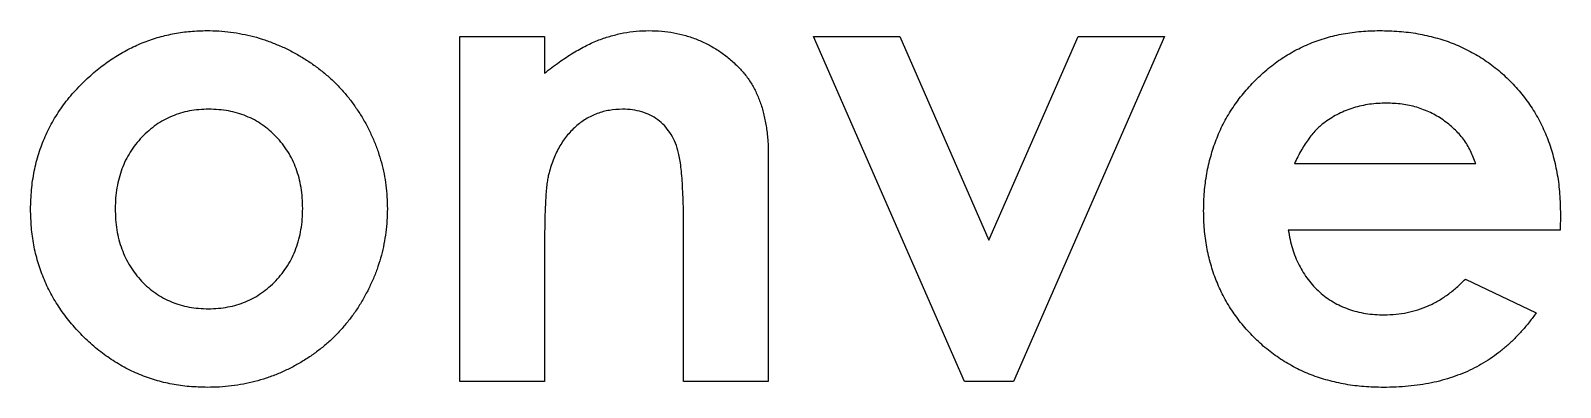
# Model space of a CAD drawing. Extents: x 27 to 155, y 115 to 287.
# Drawn here: x 90.53 to 100.83, y 232.1 to 234.5 of the extents above; entities that cross this region are included whole.
import ezdxf

# ---------------------------------------------------------------- set-up
doc = ezdxf.new("R2010")
doc.units = 0
doc.layers.get('0').update_dxf_attribs({"linetype": 'CONTINUOUS'})

msp = doc.modelspace()

# ---------------------------------------------------------------- linework, layer by layer
at = {"color": 3}
for points in [[(93.418525, 234.458339), (93.988396, 234.458339)], [(93.418525, 232.138148), (93.418525, 234.458339)], [(93.988396, 234.458339), (93.988396, 234.212834)], [(95.799775, 234.458339), (96.379823, 234.458339)], [(96.81613, 232.138148), (95.799775, 234.458339)], [(96.379823, 234.458339), (96.980223, 233.088991)], [(96.980223, 233.088991), (97.580625, 234.458339)], [(98.160671, 234.458339), (97.144315, 232.138148)], [(97.580625, 234.458339), (98.160671, 234.458339)], [(95.494486, 233.659501), (95.494486, 232.138148)], [(99.035833, 233.60353), (100.256986, 233.60353)], [(100.826858, 233.263261), (100.824882, 233.155774)], [(100.82495, 233.155774), (98.995128, 233.155774)], [(93.988396, 233.061644), (93.988396, 232.138148)], [(94.924615, 232.138148), (94.924615, 233.145597)], [(100.187023, 232.826954), (100.664038, 232.599895)], [(93.988396, 232.138148), (93.418525, 232.138148)], [(95.494486, 232.138148), (94.924615, 232.138148)], [(97.144315, 232.138148), (96.81613, 232.138148)]]:
    msp.add_lwpolyline(points, dxfattribs=at)
for points in [[(91.605238, 234.493936), (91.64182, 234.496984), (91.678546, 234.498), (91.715268, 234.499016)], [(91.715268, 234.499044), (91.74222, 234.49848), (91.769153, 234.498197), (91.796043, 234.496504)], [(91.796043, 234.496504), (91.822403, 234.494811), (91.84872, 234.492327), (91.87491, 234.488884)], [(94.520743, 234.483152), (94.54874, 234.488543), (94.576965, 234.492776), (94.605334, 234.495231)], [(94.605334, 234.495231), (94.633655, 234.497771), (94.662109, 234.498364), (94.690559, 234.499041)], [(94.690559, 234.499044), (94.719422, 234.498197), (94.748282, 234.497351), (94.777058, 234.495234)], [(94.777058, 234.495234), (94.804772, 234.492976), (94.832407, 234.489505), (94.85974, 234.484425)], [(99.484855, 234.49397), (99.526279, 234.497413), (99.567896, 234.498231), (99.609515, 234.49905)], [(99.609521, 234.499044), (99.653451, 234.498197), (99.697382, 234.497351), (99.741174, 234.493964)], [(91.195644, 234.377564), (91.227337, 234.393764), (91.259798, 234.408496), (91.292954, 234.42145)], [(91.292954, 234.42145), (91.326061, 234.434376), (91.35986, 234.445552), (91.39408, 234.455159)], [(91.39408, 234.455159), (91.428254, 234.464754), (91.462849, 234.472826), (91.497751, 234.479317)], [(91.497751, 234.479317), (91.53332, 234.485949), (91.56921, 234.490944), (91.605238, 234.493936)], [(91.87491, 234.488884), (91.9011, 234.485413), (91.92718, 234.481123), (91.953139, 234.476156)], [(91.953139, 234.476156), (91.978963, 234.471217), (92.004676, 234.465657), (92.030098, 234.458997)], [(92.030098, 234.458997), (92.055386, 234.452336), (92.080405, 234.444603), (92.105147, 234.436109)], [(92.105147, 234.436109), (92.130208, 234.427501), (92.155013, 234.418131), (92.179563, 234.408112)], [(92.179563, 234.408112), (92.204258, 234.398037), (92.228724, 234.387341), (92.252704, 234.375676)], [(94.181109, 234.348944), (94.21018, 234.366555), (94.23978, 234.383305), (94.270153, 234.398553)], [(94.270153, 234.398553), (94.297726, 234.412382), (94.32594, 234.424997), (94.354743, 234.436077)], [(94.354743, 234.436077), (94.381836, 234.446491), (94.409474, 234.455551), (94.437426, 234.463425)], [(94.437426, 234.463425), (94.464914, 234.471158), (94.492699, 234.477733), (94.520743, 234.483152)], [(94.85974, 234.484425), (94.886551, 234.47943), (94.913052, 234.472939), (94.939242, 234.465347)], [(94.939242, 234.465347), (94.965066, 234.45784), (94.990601, 234.44926), (95.015564, 234.439269)], [(95.015564, 234.439269), (95.040484, 234.429307), (95.064865, 234.417933), (95.088707, 234.405561)], [(95.088707, 234.405561), (95.112668, 234.393115), (95.136098, 234.379653), (95.158667, 234.364856)], [(99.039643, 234.364207), (99.073343, 234.382071), (99.108003, 234.398082), (99.143315, 234.412546)], [(99.143315, 234.412546), (99.178708, 234.427052), (99.214754, 234.439978), (99.251437, 234.450705)], [(99.251437, 234.450705), (99.288848, 234.461627), (99.326926, 234.470263), (99.365283, 234.477432)], [(99.365283, 234.477432), (99.404878, 234.484826), (99.444776, 234.49064), (99.484855, 234.49397)], [(99.741174, 234.493964), (99.783367, 234.490803), (99.825429, 234.485441), (99.867108, 234.478075)], [(99.867108, 234.478075), (99.907132, 234.470991), (99.946807, 234.462017), (99.986042, 234.451349)], [(99.986042, 234.451349), (100.024367, 234.440935), (100.062276, 234.428884), (100.099252, 234.414459)], [(100.099252, 234.414459), (100.135495, 234.40032), (100.170844, 234.383928), (100.205469, 234.36612)], [(91.009924, 234.261173), (91.039309, 234.283723), (91.070041, 234.304539), (91.101511, 234.32414)], [(91.101511, 234.32414), (91.13216, 234.343218), (91.163507, 234.361145), (91.195644, 234.377564)], [(92.252704, 234.375676), (92.277088, 234.363795), (92.300992, 234.350925), (92.324575, 234.337514)], [(92.324575, 234.337514), (92.348056, 234.324137), (92.371232, 234.310252), (92.3939, 234.295536)], [(92.3939, 234.295536), (92.416252, 234.28103), (92.438121, 234.265768), (92.459409, 234.249743)], [(94.086979, 234.28725), (94.117561, 234.308982), (94.149012, 234.329491), (94.181109, 234.348944)], [(95.158667, 234.364856), (95.181612, 234.349813), (95.203679, 234.333377), (95.224814, 234.315882)], [(95.224814, 234.315882), (95.246461, 234.297961), (95.267114, 234.278942), (95.287781, 234.259912)], [(98.849474, 234.234461), (98.879065, 234.259466), (98.909734, 234.283189), (98.941695, 234.305059)], [(98.941695, 234.305059), (98.973186, 234.326592), (99.005932, 234.346334), (99.039643, 234.364207)], [(100.205469, 234.36612), (100.239875, 234.348425), (100.27357, 234.329344), (100.30596, 234.308245)], [(100.30596, 234.308245), (100.338611, 234.286965), (100.36994, 234.263651), (100.40009, 234.238917)], [(90.829932, 234.095808), (90.859421, 234.127744), (90.890787, 234.157888), (90.922156, 234.18803)], [(90.922156, 234.18803), (90.950937, 234.213006), (90.979718, 234.238), (91.009924, 234.261173)], [(92.459409, 234.249743), (92.480491, 234.233882), (92.501017, 234.217268), (92.521103, 234.200134)], [(92.521103, 234.200134), (92.540971, 234.183173), (92.560428, 234.165714), (92.578981, 234.147344)], [(93.988396, 234.212834), (94.020908, 234.238121), (94.053417, 234.263411), (94.086979, 234.28725)], [(95.287781, 234.2599), (95.304348, 234.242261), (95.320928, 234.224631), (95.336117, 234.205838)], [(95.336117, 234.205838), (95.351414, 234.186901), (95.36531, 234.166809), (95.378095, 234.146055)], [(98.76234, 234.153686), (98.790054, 234.181993), (98.8192, 234.208889), (98.849474, 234.234461)], [(100.40009, 234.238917), (100.430632, 234.213856), (100.459961, 234.187361), (100.487861, 234.159415)], [(90.749795, 233.998498), (90.774687, 234.032392), (90.80143, 234.064938), (90.829932, 234.095808)], [(92.578981, 234.147344), (92.597523, 234.129), (92.615173, 234.109724), (92.632406, 234.090104)], [(92.632406, 234.090104), (92.649508, 234.070631), (92.666196, 234.050816), (92.682015, 234.030318)], [(95.378095, 234.146055), (95.391134, 234.12486), (95.403043, 234.103002), (95.413711, 234.080542)], [(98.683473, 234.064642), (98.708281, 234.095593), (98.734592, 234.125348), (98.76234, 234.153686)], [(100.487861, 234.159415), (100.515857, 234.131362), (100.542443, 234.10185), (100.567363, 234.071009)], [(90.682377, 233.895461), (90.702951, 233.930993), (90.725487, 233.96539), (90.749795, 233.998498)], [(92.682015, 234.030318), (92.698073, 234.009518), (92.713251, 233.98799), (92.727808, 233.966082)], [(95.413711, 234.080542), (95.424831, 234.057174), (95.434596, 234.033157), (95.442969, 234.008675)], [(95.442969, 234.008675), (95.451747, 233.983021), (95.458971, 233.956836), (95.465237, 233.930443)], [(98.614783, 233.969877), (98.636091, 234.002579), (98.659058, 234.03419), (98.683473, 234.064642)], [(99.541465, 234.002962), (99.505335, 233.998052), (99.469643, 233.989529), (99.434616, 233.978804)], [(99.655949, 234.010582), (99.617629, 234.009453), (99.579306, 234.008042), (99.541465, 234.002962)], [(99.760893, 234.003595), (99.726123, 234.008025), (99.691038, 234.009295), (99.655949, 234.010594)], [(99.859476, 233.982597), (99.827238, 233.992249), (99.794212, 233.999361), (99.760893, 234.003595)], [(99.951698, 233.946981), (99.921957, 233.961261), (99.891096, 233.973143), (99.859476, 233.982597)], [(100.567363, 234.071009), (100.591888, 234.04065), (100.614824, 234.008999), (100.636053, 233.976242)], [(90.627042, 233.786704), (90.643524, 233.823923), (90.661984, 233.860251), (90.682377, 233.895461)], [(91.425245, 233.896076), (91.407324, 233.886368), (91.389784, 233.875926), (91.373091, 233.864276)], [(91.480578, 233.922803), (91.461669, 233.914929), (91.443271, 233.905869), (91.425245, 233.896076)], [(91.537821, 233.943151), (91.518432, 233.937253), (91.499264, 233.930592), (91.480578, 233.922803)], [(91.598242, 233.958419), (91.577837, 233.954496), (91.557712, 233.949219), (91.537821, 233.943151)], [(91.661844, 233.966688), (91.640508, 233.964995), (91.619237, 233.962455), (91.598242, 233.958419)], [(91.727991, 233.969877), (91.705921, 233.969031), (91.683863, 233.968466), (91.661844, 233.966688)], [(91.795391, 233.966685), (91.772954, 233.968379), (91.750464, 233.969225), (91.727974, 233.969875)], [(91.860266, 233.958416), (91.838817, 233.962339), (91.817131, 233.964992), (91.795391, 233.966685)], [(91.921322, 233.943797), (91.901227, 233.949696), (91.880857, 233.954663), (91.860266, 233.958416)], [(91.979835, 233.923449), (91.9607, 233.931238), (91.94115, 233.937983), (91.921322, 233.943797)], [(92.03517, 233.897372), (92.017192, 233.907024), (91.998724, 233.915744), (91.979835, 233.923449)], [(92.087322, 233.865571), (92.070586, 233.87717), (92.053122, 233.887725), (92.03517, 233.897372)], [(92.727808, 233.966082), (92.742456, 233.944012), (92.756502, 233.921564), (92.769786, 233.898661)], [(92.769786, 233.898661), (92.783079, 233.875773), (92.795581, 233.852431), (92.80731, 233.828701)], [(94.266972, 233.903722), (94.242362, 233.888707), (94.219226, 233.871337), (94.197647, 233.852205)], [(94.342658, 233.940611), (94.316299, 233.93079), (94.29095, 233.918372), (94.266972, 233.903722)], [(94.424703, 233.962229), (94.396763, 233.957798), (94.369213, 233.950517), (94.342658, 233.940611)], [(94.513112, 233.969877), (94.48351, 233.968466), (94.45391, 233.966886), (94.424703, 233.962229)], [(94.581193, 233.965424), (94.558671, 233.968331), (94.535899, 233.969121), (94.51314, 233.969883)], [(94.642886, 233.952075), (94.622707, 233.958199), (94.602049, 233.962715), (94.581193, 233.965424)], [(94.699492, 233.929808), (94.681317, 233.938839), (94.662326, 233.946176), (94.642886, 233.952075)], [(94.750374, 233.898642), (94.734372, 233.910495), (94.717322, 233.920965), (94.699492, 233.929808)], [(94.794894, 233.85921), (94.781206, 233.873603), (94.766319, 233.886811), (94.750374, 233.898642)], [(95.465237, 233.930443), (95.471897, 233.902474), (95.477457, 233.874266), (95.481775, 233.845852)], [(98.556905, 233.870022), (98.574346, 233.90432), (98.593769, 233.937628), (98.614783, 233.969877)], [(99.242539, 233.883379), (99.223743, 233.868252), (99.204958, 233.853156), (99.187841, 233.836313)], [(99.33476, 233.939369), (99.30277, 233.923085), (99.272654, 233.903242), (99.242539, 233.883402)], [(99.434616, 233.978804), (99.400287, 233.968277), (99.366595, 233.955577), (99.33476, 233.939369)], [(100.036924, 233.897372), (100.009915, 233.916139), (99.981362, 233.932745), (99.951698, 233.946981)], [(100.111975, 233.836313), (100.088466, 233.858467), (100.06343, 233.878957), (100.036924, 233.897372)], [(100.636053, 233.976242), (100.657333, 233.943388), (100.676919, 233.909423), (100.694566, 233.874481)], [(90.583794, 233.67222), (90.596043, 233.711145), (90.610521, 233.749374), (90.627042, 233.786704)], [(91.277688, 233.781593), (91.262843, 233.76624), (91.248775, 233.750134), (91.235711, 233.733257)], [(91.32412, 233.825478), (91.308061, 233.81148), (91.292494, 233.796909), (91.277688, 233.781593)], [(91.373091, 233.864276), (91.356016, 233.852366), (91.339828, 233.839186), (91.32412, 233.825478)], [(92.136296, 233.827409), (92.120604, 233.840927), (92.104337, 233.853768), (92.087322, 233.865571)], [(92.182089, 233.784158), (92.167527, 233.799285), (92.152213, 233.813693), (92.136296, 233.827409)], [(92.224067, 233.735822), (92.210887, 233.752643), (92.196889, 233.768774), (92.182089, 233.784158)], [(92.80731, 233.828701), (92.818853, 233.805305), (92.829634, 233.781528), (92.839749, 233.757466)], [(94.136588, 233.787968), (94.11782, 233.764403), (94.101192, 233.739169), (94.086344, 233.712917)], [(94.197647, 233.852205), (94.175493, 233.832562), (94.155009, 233.811082), (94.136588, 233.787968)], [(94.832421, 233.812143), (94.82133, 233.828879), (94.808743, 233.844644), (94.794894, 233.85921)], [(94.862949, 233.756176), (94.854228, 233.775593), (94.844153, 233.794417), (94.832421, 233.812143)], [(95.481775, 233.845852), (95.486319, 233.815917), (95.489423, 233.785756), (95.491314, 233.755538)], [(98.509839, 233.763807), (98.523752, 233.799971), (98.539337, 233.835497), (98.556905, 233.870022)], [(99.135051, 233.773984), (99.116679, 233.749007), (99.099632, 233.72315), (99.08417, 233.69639)], [(99.187841, 233.836313), (99.168452, 233.817235), (99.151234, 233.795964), (99.135051, 233.773984)], [(100.174304, 233.767623), (100.155649, 233.792346), (100.134516, 233.815081), (100.111975, 233.836313)], [(100.694566, 233.874481), (100.712431, 233.83913), (100.7283, 233.802782), (100.742267, 233.765721)], [(90.553266, 233.552649), (90.561394, 233.593009), (90.571441, 233.632969), (90.583794, 233.67222)], [(91.199459, 233.681102), (91.188227, 233.66335), (91.177615, 233.645201), (91.168293, 233.626405)], [(91.235711, 233.733257), (91.222757, 233.716521), (91.21079, 233.699009), (91.199459, 233.681102)], [(92.260318, 233.684305), (92.249171, 233.702113), (92.237035, 233.719284), (92.224067, 233.735822)], [(92.290849, 233.62897), (92.281677, 233.647935), (92.271489, 233.666441), (92.260318, 233.684305)], [(92.839749, 233.757466), (92.849852, 233.733392), (92.859307, 233.709031), (92.867745, 233.684325)], [(92.867745, 233.684325), (92.876043, 233.659997), (92.883324, 233.635365), (92.890013, 233.610546)], [(94.086344, 233.712917), (94.070624, 233.685118), (94.056891, 233.656213), (94.045636, 233.626419)], [(94.885837, 233.692572), (94.879911, 233.714303), (94.872178, 233.735582), (94.862949, 233.756176)], [(94.894727, 233.654412), (94.892187, 233.667225), (94.889252, 233.679982), (94.885837, 233.692572)], [(95.491314, 233.755538), (95.49329, 233.723568), (95.493854, 233.691533), (95.494503, 233.659501)], [(98.47295, 233.652504), (98.483505, 233.690153), (98.49581, 233.727305), (98.509839, 233.763807)], [(99.08417, 233.69639), (99.066728, 233.666198), (99.051279, 233.634863), (99.035833, 233.60353)], [(100.222005, 233.689394), (100.208684, 233.716882), (100.192719, 233.743213), (100.174304, 233.767623)], [(100.256986, 233.60353), (100.246234, 233.632551), (100.235481, 233.661572), (100.222005, 233.689394)], [(100.742267, 233.765721), (100.756491, 233.727996), (100.768712, 233.689535), (100.779157, 233.650602)], [(91.143486, 233.567891), (91.136007, 233.5476), (91.129318, 233.527054), (91.123759, 233.506198)], [(91.168293, 233.626405), (91.158895, 233.607439), (91.150824, 233.587791), (91.143486, 233.567891)], [(92.315657, 233.570457), (92.308291, 233.590325), (92.300078, 233.609892), (92.290849, 233.62897)], [(92.335384, 233.508763), (92.329824, 233.529619), (92.323192, 233.550205), (92.315657, 233.570457)], [(92.890013, 233.610546), (92.896758, 233.585513), (92.902854, 233.560294), (92.907821, 233.53486)], [(94.045636, 233.626419), (94.033557, 233.594443), (94.024329, 233.561457), (94.015108, 233.528471)], [(94.902996, 233.607984), (94.900739, 233.623534), (94.897888, 233.639006), (94.894727, 233.654412)], [(94.909346, 233.552649), (94.907653, 233.571134), (94.905649, 233.589614), (94.902996, 233.607984)], [(98.446223, 233.536113), (98.453307, 233.575308), (98.462197, 233.614162), (98.47295, 233.652504)], [(100.779157, 233.650602), (100.789938, 233.61034), (100.798799, 233.569576), (100.805883, 233.528485)], [(90.534809, 233.427353), (90.538591, 233.469387), (90.544912, 233.51123), (90.553266, 233.552649)], [(91.123759, 233.506198), (91.118058, 233.484833), (91.11357, 233.463139), (91.10976, 233.441323)], [(92.349382, 233.443254), (92.345713, 233.465295), (92.341141, 233.487184), (92.335384, 233.508763)], [(92.907821, 233.53486), (92.912788, 233.509375), (92.916626, 233.483676), (92.9199, 233.457901)], [(94.008758, 233.497316), (94.006501, 233.484475), (94.005174, 233.471493), (94.003678, 233.458519)], [(94.015108, 233.528479), (94.012851, 233.518121), (94.010536, 233.507764), (94.008758, 233.497316)], [(94.915076, 233.488412), (94.913664, 233.509861), (94.911463, 233.531248), (94.909346, 233.552649)], [(94.918886, 233.415906), (94.917757, 233.440093), (94.91691, 233.464276), (94.915076, 233.488412)], [(98.430334, 233.413361), (98.433495, 233.454492), (98.438885, 233.495487), (98.446223, 233.536113)], [(100.805883, 233.528485), (100.813221, 233.485725), (100.818611, 233.442616), (100.821772, 233.399374)], [(90.528459, 233.296334), (90.529588, 233.340076), (90.530999, 233.383818), (90.534809, 233.427353)], [(91.10087, 233.372633), (91.099177, 233.348955), (91.098613, 233.325177), (91.09833, 233.3014)], [(91.10976, 233.441323), (91.105809, 233.418548), (91.102648, 233.39564), (91.10087, 233.372633)], [(92.357651, 233.373929), (92.355958, 233.397127), (92.353192, 233.420281), (92.349382, 233.443254)], [(92.360191, 233.301423), (92.359909, 233.325609), (92.359345, 233.34981), (92.357651, 233.373929)], [(92.9199, 233.457901), (92.923202, 233.431908), (92.92594, 233.405817), (92.92752, 233.379672)], [(92.92752, 233.379672), (92.929213, 233.353228), (92.929496, 233.326693), (92.93006, 233.30017)], [(93.998598, 233.412088), (93.997187, 233.39411), (93.996341, 233.376062), (93.995409, 233.358028)], [(94.003678, 233.458519), (94.001985, 233.443053), (93.999925, 233.427593), (93.998598, 233.412088)], [(94.922075, 233.334494), (94.921228, 233.361643), (94.920099, 233.388768), (94.918886, 233.415906)], [(98.425254, 233.285522), (98.426101, 233.328183), (98.426947, 233.370847), (98.430334, 233.413361)], [(100.821772, 233.399374), (100.825102, 233.3541), (100.825977, 233.308684), (100.826852, 233.263266)], [(90.534196, 233.173573), (90.530838, 233.214397), (90.529653, 233.255361), (90.528467, 233.296326)], [(91.098333, 233.301423), (91.098616, 233.276813), (91.09918, 233.252189), (91.100873, 233.227644)], [(92.357665, 233.228911), (92.359641, 233.253013), (92.359923, 233.277214), (92.360205, 233.301417)], [(92.930063, 233.30015), (92.929498, 233.273424), (92.929216, 233.246691), (92.927523, 233.220013)], [(93.99222, 233.295697), (93.991374, 233.272187), (93.990809, 233.248639), (93.990245, 233.225099)], [(93.995409, 233.358028), (93.99428, 233.337257), (93.993152, 233.316479), (93.99222, 233.295697)], [(94.92405, 233.24418), (94.923768, 233.27429), (94.923204, 233.3044), (94.922075, 233.334494)], [(98.43034, 233.160856), (98.427038, 233.202306), (98.426135, 233.243912), (98.42526, 233.285517)], [(90.550086, 233.055912), (90.542748, 233.094825), (90.537442, 233.134133), (90.534196, 233.173573)], [(91.100873, 233.227644), (91.102567, 233.20422), (91.105304, 233.180866), (91.109142, 233.157681)], [(91.109142, 233.157681), (91.112811, 233.135442), (91.11744, 233.113344), (91.123141, 233.091537)], [(92.334749, 233.094074), (92.340393, 233.115664), (92.344937, 233.137562), (92.348747, 233.159584)], [(92.348747, 233.159584), (92.352698, 233.182556), (92.355887, 233.20569), (92.357665, 233.228911)], [(92.927523, 233.220013), (92.926112, 233.193653), (92.923374, 233.167333), (92.919903, 233.141146)], [(93.990245, 233.225099), (93.98968, 233.199247), (93.989398, 233.17337), (93.988834, 233.147504)], [(94.924615, 233.145597), (94.924493, 233.178459), (94.924372, 233.211321), (94.92405, 233.24418)], [(98.446229, 233.041284), (98.438947, 233.080855), (98.433501, 233.120784), (98.43034, 233.160856)], [(98.995126, 233.155774), (98.998851, 233.134522), (99.002576, 233.113251), (99.007205, 233.092172)], [(90.577433, 232.942699), (90.566426, 232.979949), (90.557282, 233.017741), (90.550086, 233.055912)], [(91.123141, 233.091537), (91.1287, 233.070257), (91.135304, 233.04924), (91.142868, 233.02857)], [(92.315022, 233.031745), (92.322642, 233.052178), (92.329217, 233.072992), (92.334749, 233.094074)], [(92.907175, 233.063552), (92.902236, 233.037926), (92.896676, 233.012439), (92.889987, 232.98723)], [(92.919903, 233.141146), (92.91646, 233.115153), (92.912142, 233.089296), (92.907175, 233.063552)], [(93.988834, 233.147504), (93.988551, 233.118887), (93.988269, 233.090264), (93.988269, 233.061644)], [(99.007205, 233.092172), (99.011664, 233.071824), (99.01697, 233.051656), (99.023094, 233.031751)], [(91.142868, 233.02857), (91.150206, 233.008476), (91.158447, 232.988715), (91.167675, 232.969419)], [(91.167675, 232.969419), (91.176848, 232.950257), (91.187036, 232.931534), (91.198203, 232.913452)], [(92.258428, 232.916627), (92.269801, 232.934717), (92.280187, 232.953417), (92.289593, 232.972594)], [(92.289593, 232.972594), (92.299048, 232.99187), (92.307543, 233.011623), (92.315022, 233.031745)], [(92.889987, 232.98723), (92.883299, 232.961943), (92.875509, 232.936955), (92.867099, 232.912179)], [(98.472955, 232.926801), (98.462231, 232.9645), (98.453341, 233.002722), (98.446229, 233.041284)], [(99.023094, 233.031751), (99.029077, 233.012391), (99.03585, 232.99329), (99.043442, 232.974508)], [(99.043442, 232.974508), (99.050752, 232.956389), (99.058851, 232.938558), (99.0676, 232.921083)], [(90.615595, 232.833941), (90.601004, 232.869499), (90.588304, 232.905835), (90.577433, 232.942699)], [(91.198203, 232.913452), (91.209351, 232.895446), (91.221487, 232.878044), (91.234458, 232.861297)], [(91.234458, 232.861297), (91.24744, 232.844533), (91.26124, 232.828407), (91.275797, 232.812961)], [(92.178926, 232.815498), (92.193827, 232.83119), (92.20813, 232.847482), (92.221538, 232.864472)], [(92.221538, 232.864472), (92.234746, 232.88118), (92.247079, 232.898596), (92.258428, 232.916627)], [(92.867099, 232.912179), (92.858717, 232.887513), (92.849714, 232.863078), (92.839752, 232.839038)], [(98.509844, 232.818044), (98.495733, 232.853641), (98.483457, 232.889974), (98.472955, 232.926801)], [(99.0676, 232.921083), (99.076208, 232.903952), (99.085493, 232.88714), (99.095597, 232.870839)], [(99.095597, 232.870839), (99.105644, 232.85464), (99.116481, 232.838928), (99.128035, 232.823773)], [(90.664569, 232.73027), (90.646479, 232.763962), (90.630104, 232.798568), (90.615595, 232.833941)], [(91.275797, 232.812961), (91.290304, 232.797552), (91.305527, 232.782825), (91.321591, 232.769075)], [(91.321591, 232.769075), (91.337226, 232.755698), (91.353637, 232.743252), (91.370565, 232.731551)], [(92.082888, 232.732816), (92.100047, 232.744697), (92.116684, 232.757369), (92.132497, 232.770978)], [(92.132497, 232.770978), (92.148753, 232.784976), (92.164146, 232.799945), (92.178926, 232.815498)], [(92.806678, 232.76653), (92.794825, 232.742428), (92.782435, 232.718609), (92.769154, 232.695297)], [(92.839752, 232.839038), (92.829592, 232.814513), (92.818387, 232.790383), (92.806678, 232.76653)], [(98.556911, 232.715007), (98.539498, 232.748533), (98.523775, 232.782933), (98.509844, 232.818044)], [(99.128035, 232.823773), (99.139635, 232.808561), (99.15194, 232.793922), (99.164925, 232.779887)], [(99.164925, 232.779887), (99.17785, 232.765889), (99.191453, 232.75254), (99.205629, 232.739818)], [(100.067451, 232.721377), (100.088618, 232.736674), (100.109062, 232.752969), (100.12851, 232.770351)], [(100.12851, 232.770351), (100.148746, 232.788442), (100.16788, 232.807692), (100.187023, 232.826956)], [(90.724355, 232.631052), (90.702821, 232.663121), (90.682832, 232.696228), (90.664569, 232.73027)], [(91.370565, 232.731551), (91.387414, 232.719895), (91.404767, 232.708973), (91.422717, 232.699113)], [(91.422717, 232.699113), (91.44044, 232.689404), (91.458723, 232.680712), (91.477414, 232.673035)], [(91.477414, 232.673035), (91.496351, 232.665274), (91.515678, 232.658501), (91.535292, 232.652687)], [(91.535292, 232.652687), (91.555161, 232.646789), (91.575334, 232.64185), (91.595716, 232.638068)], [(91.856464, 232.638686), (91.877038, 232.642609), (91.897431, 232.647435), (91.917523, 232.653305)], [(91.917523, 232.653305), (91.937165, 232.659062), (91.956503, 232.665808), (91.975401, 232.673653)], [(91.975401, 232.673653), (91.994338, 232.681499), (92.012804, 232.690446), (92.030733, 232.70038)], [(92.030733, 232.70038), (92.048655, 232.710286), (92.066037, 232.72118), (92.082888, 232.732816)], [(92.769154, 232.695297), (92.755946, 232.672155), (92.741863, 232.649504), (92.727176, 232.627245)], [(98.614789, 232.616424), (98.593763, 232.648228), (98.574482, 232.681175), (98.556911, 232.715007)], [(99.205629, 232.739818), (99.219882, 232.727033), (99.234741, 232.714926), (99.25015, 232.703566)], [(99.25015, 232.703566), (99.265305, 232.69239), (99.280986, 232.68192), (99.297216, 232.6724)], [(99.297216, 232.6724), (99.3135, 232.662833), (99.330315, 232.654225), (99.34746, 232.646323)], [(99.34746, 232.646323), (99.364732, 232.638364), (99.382349, 232.631139), (99.40025, 232.624705)], [(99.867108, 232.619599), (99.890899, 232.627135), (99.914225, 232.636194), (99.93707, 232.646326)], [(99.93707, 232.646326), (99.959874, 232.656429), (99.982234, 232.667605), (100.00385, 232.680034)], [(100.00385, 232.680034), (100.025779, 232.69265), (100.046945, 232.706535), (100.067451, 232.721377)], [(90.794953, 232.536284), (90.769892, 232.5667), (90.746323, 232.598334), (90.724355, 232.631052)], [(91.595716, 232.638068), (91.616742, 232.634173), (91.638001, 232.631492), (91.659318, 232.629799)], [(91.659318, 232.629799), (91.681529, 232.628105), (91.703819, 232.627259), (91.726097, 232.62661)], [(91.72608, 232.626607), (91.748376, 232.627171), (91.770666, 232.627736), (91.792862, 232.629796)], [(91.792862, 232.629796), (91.814198, 232.631772), (91.835422, 232.634707), (91.856464, 232.638686)], [(92.681383, 232.56237), (92.665578, 232.541655), (92.64889, 232.521615), (92.631774, 232.501947)], [(92.727176, 232.627245), (92.712585, 232.605147), (92.697441, 232.583407), (92.681383, 232.56237)], [(98.683479, 232.523568), (98.659038, 232.553328), (98.636026, 232.584293), (98.614789, 232.616424)], [(99.40025, 232.624705), (99.418623, 232.618101), (99.437303, 232.612343), (99.45622, 232.607546)], [(99.45622, 232.607546), (99.475722, 232.602578), (99.49548, 232.598599), (99.515368, 232.595466)], [(99.515368, 232.595466), (99.535829, 232.592249), (99.556418, 232.589907), (99.577062, 232.588467)], [(99.577062, 232.588467), (99.598652, 232.587056), (99.620293, 232.586492), (99.641937, 232.585927)], [(99.641956, 232.585902), (99.66809, 232.586466), (99.694207, 232.587313), (99.720188, 232.589712)], [(99.720188, 232.589712), (99.745363, 232.59197), (99.770418, 232.59609), (99.795237, 232.60117)], [(99.795237, 232.60117), (99.819508, 232.606137), (99.843531, 232.612149), (99.867108, 232.619599)], [(100.618245, 232.538201), (100.602779, 232.518389), (100.586605, 232.499119), (100.569906, 232.480323)], [(100.664038, 232.599895), (100.649024, 232.579151), (100.634001, 232.558388), (100.618245, 232.538201)], [(90.876363, 232.446606), (90.847853, 232.475217), (90.820627, 232.50511), (90.794953, 232.536284)], [(90.966042, 232.364561), (90.934879, 232.390469), (90.904972, 232.417892), (90.876363, 232.446606)], [(92.578984, 232.444706), (92.560837, 232.426362), (92.541889, 232.40881), (92.522379, 232.391917)], [(92.631774, 232.501947), (92.614727, 232.48236), (92.597249, 232.463147), (92.578984, 232.444706)], [(98.762346, 232.436431), (98.734716, 232.464259), (98.708354, 232.493285), (98.683479, 232.523568)], [(98.849479, 232.356929), (98.81903, 232.381821), (98.79006, 232.408514), (98.762346, 232.436431)], [(100.569906, 232.480323), (100.55348, 232.461809), (100.536522, 232.443769), (100.519024, 232.426263)], [(91.059536, 232.293963), (91.027278, 232.316004), (90.996076, 232.339584), (90.966042, 232.364561)], [(92.461958, 232.342943), (92.441017, 232.327025), (92.419633, 232.311695), (92.397718, 232.297149)], [(92.522379, 232.391917), (92.502764, 232.374927), (92.482591, 232.358648), (92.461958, 232.342943)], [(98.943609, 232.288239), (98.911083, 232.309519), (98.879558, 232.332342), (98.849479, 232.356929)], [(100.466237, 232.376651), (100.448485, 232.361016), (100.430234, 232.345979), (100.411537, 232.331496)], [(100.519024, 232.426263), (100.50195, 232.409189), (100.484361, 232.392614), (100.466237, 232.376651)], [(91.158116, 232.233539), (91.12423, 232.25194), (91.091371, 232.272201), (91.059536, 232.293963)], [(91.261153, 232.184568), (91.225988, 232.199102), (91.191551, 232.215398), (91.158116, 232.233539)], [(92.330301, 232.255809), (92.307187, 232.242742), (92.283585, 232.23055), (92.259703, 232.21892)], [(92.397718, 232.297149), (92.375761, 232.282586), (92.353257, 232.268775), (92.330301, 232.255809)], [(99.043465, 232.229726), (99.009206, 232.247506), (98.975915, 232.267107), (98.943609, 232.288239)], [(99.149044, 232.182025), (99.113015, 232.195967), (99.077757, 232.211935), (99.043465, 232.229726)], [(100.294511, 232.253264), (100.274275, 232.241608), (100.253758, 232.230488), (100.232817, 232.220193)], [(100.354297, 232.290153), (100.334823, 232.277142), (100.314814, 232.26495), (100.294511, 232.253264)], [(100.411537, 232.331496), (100.392938, 232.317074), (100.373877, 232.303217), (100.354297, 232.290153)], [(91.36864, 232.146406), (91.332202, 232.1573), (91.296312, 232.170056), (91.261153, 232.184568)], [(91.480578, 232.119058), (91.442825, 232.126255), (91.405453, 232.135399), (91.36864, 232.146406)], [(92.03837, 232.136869), (92.012716, 232.130265), (91.986825, 232.124508), (91.960776, 232.11971)], [(92.114054, 232.159137), (92.089077, 232.150868), (92.063841, 232.143445), (92.03837, 232.136869)], [(92.187832, 232.186484), (92.16359, 232.176493), (92.138957, 232.167378), (92.114054, 232.159137)], [(92.259703, 232.21892), (92.236053, 232.207434), (92.212135, 232.196512), (92.187832, 232.186484)], [(99.26162, 232.145136), (99.223522, 232.155606), (99.185882, 232.16777), (99.149044, 232.182025)], [(99.379919, 232.118409), (99.340097, 232.125493), (99.30062, 232.134411), (99.26162, 232.145136)], [(99.958057, 232.127988), (99.932741, 232.122852), (99.907288, 232.118392), (99.881735, 232.114639)], [(100.0312, 232.145147), (100.007042, 232.138571), (99.98261, 232.132955), (99.958057, 232.127988)], [(100.101163, 232.166765), (100.078049, 232.15892), (100.054749, 232.151554), (100.0312, 232.145147)], [(100.16858, 232.191573), (100.146369, 232.182626), (100.123845, 232.17447), (100.101163, 232.166765)], [(100.232817, 232.220193), (100.211791, 232.209835), (100.190325, 232.200324), (100.16858, 232.191573)], [(91.596969, 232.103169), (91.557949, 232.106415), (91.519067, 232.111749), (91.480578, 232.119058)], [(91.717814, 232.09744), (91.677484, 232.098569), (91.637155, 232.099698), (91.596969, 232.103169)], [(91.800499, 232.100011), (91.772983, 232.098318), (91.745398, 232.098036), (91.717817, 232.097471)], [(91.881271, 232.107631), (91.854432, 232.104301), (91.827491, 232.101592), (91.800499, 232.100011)], [(91.960776, 232.11971), (91.934417, 232.114828), (91.907885, 232.110933), (91.881271, 232.107631)], [(99.504576, 232.10252), (99.462813, 232.105681), (99.42118, 232.111072), (99.379919, 232.118409)], [(99.635598, 232.09744), (99.591876, 232.098287), (99.548154, 232.099134), (99.504576, 232.10252)], [(99.720823, 232.099371), (99.692435, 232.098242), (99.664015, 232.097677), (99.635598, 232.097395)], [(99.802868, 232.1051), (99.775577, 232.10256), (99.748213, 232.100528), (99.720823, 232.099371)], [(99.881735, 232.114639), (99.855545, 232.110772), (99.829233, 232.10764), (99.802868, 232.1051)]]:
    msp.add_open_spline(points, degree=3, dxfattribs=at)

doc.saveas('drawing.dxf')
